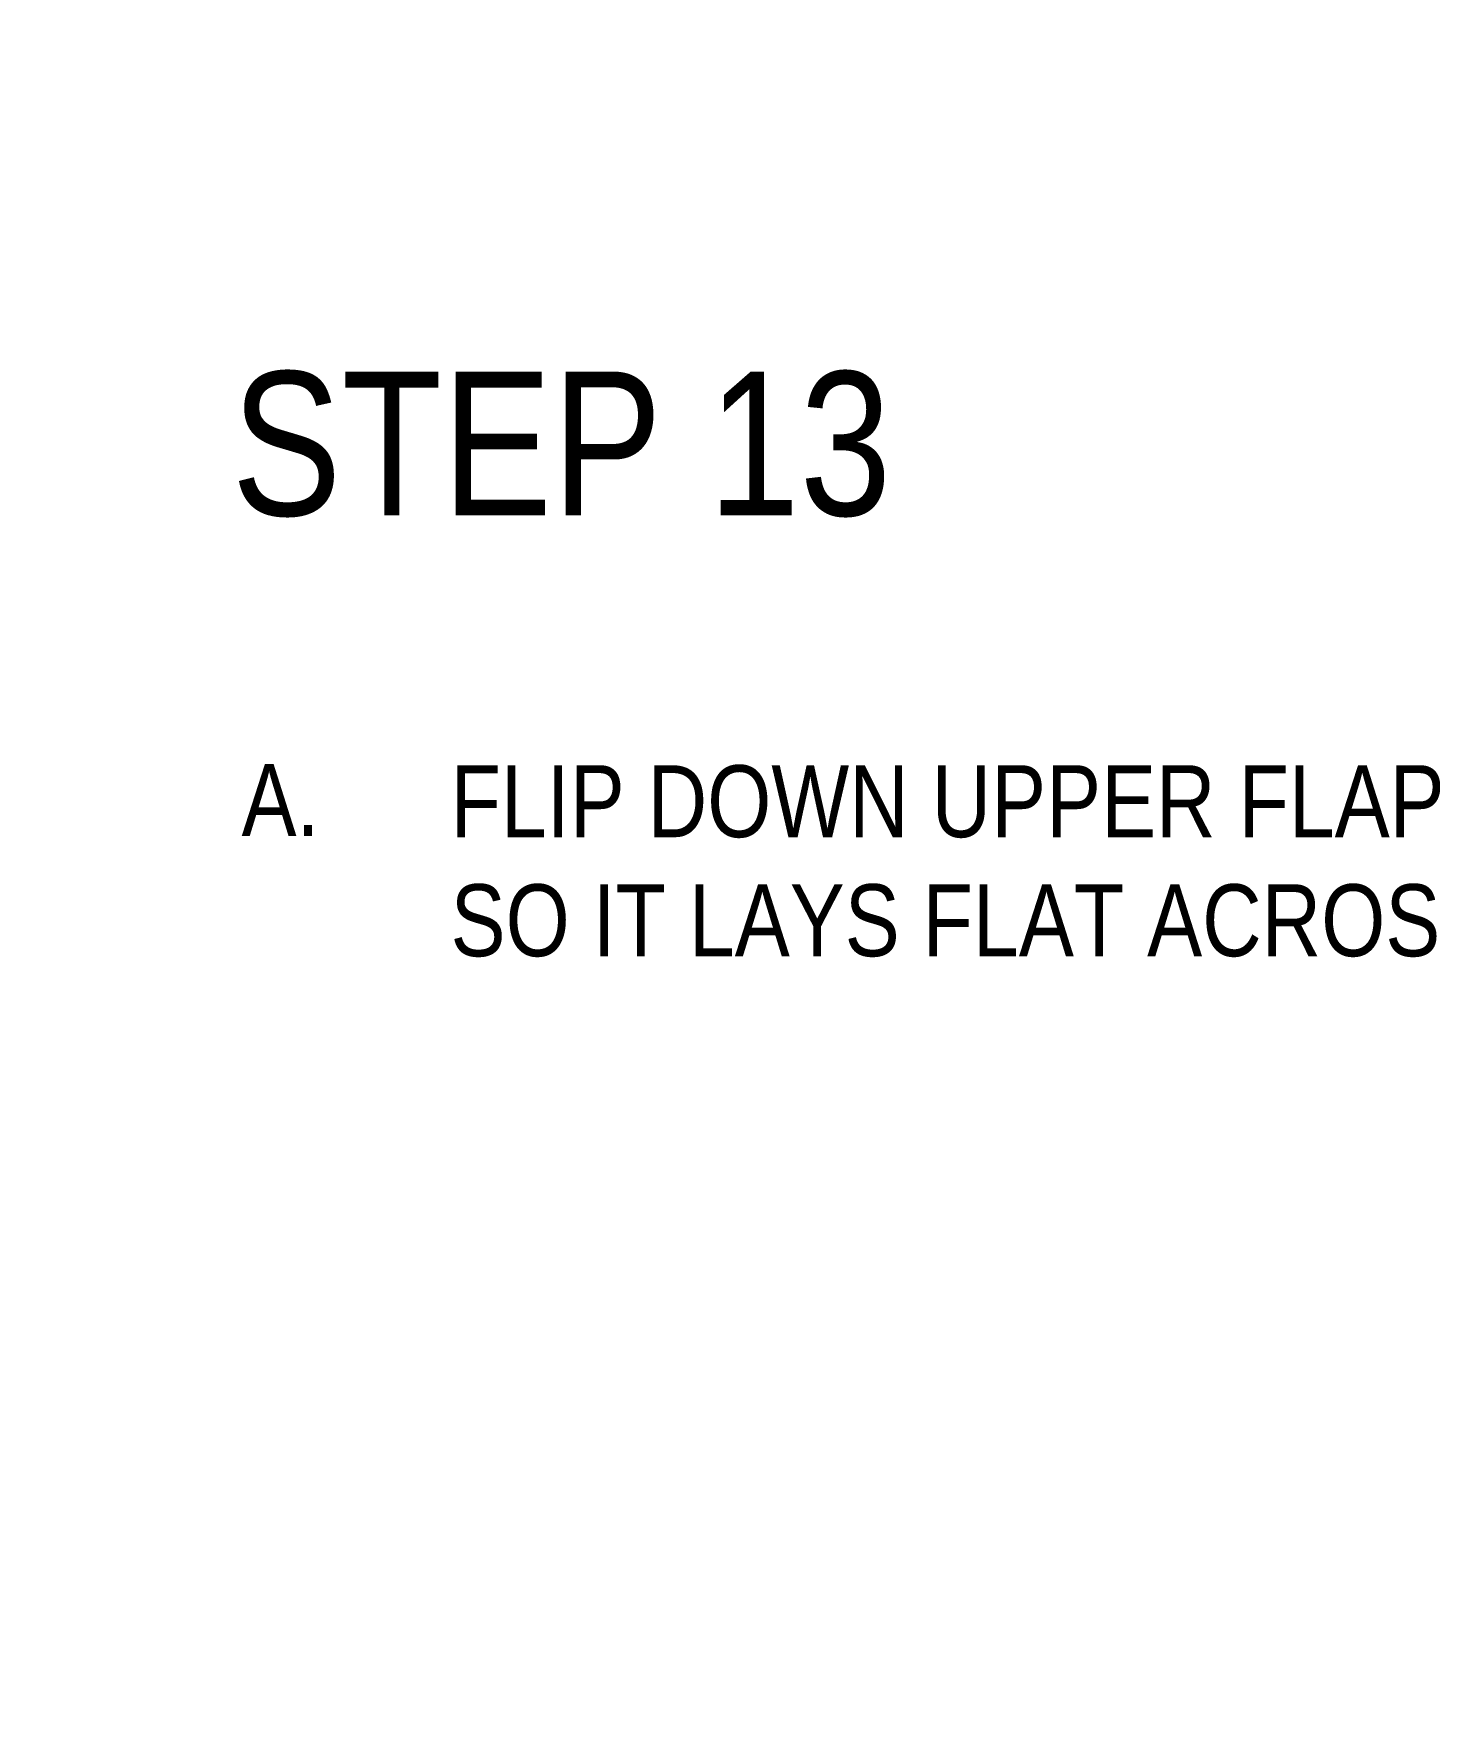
# Model space of a CAD drawing. Header units: inches. Extents: x -26 to 76, y -15 to 22.
# Drawn here: x 59.742 to 62.772, y 1.996 to 5.653 of the extents above; entities that cross this region are included whole.
import ezdxf

# ---------------------------------------------------------------- set-up
doc = ezdxf.new("R2010")
doc.units = ezdxf.units.IN
doc.header["$MEASUREMENT"] = 0
for name, color, linetype, lineweight in [('.ATI-TEXT_2', 7, 'Continuous', 0), ('G-ANNO-TTLB', 7, 'Continuous', 0), ('TYVEK', 7, 'Continuous', 0)]:
    doc.layers.add(name, color=color, linetype=linetype, lineweight=lineweight)

# ---------------------------------------------------------------- blocks, each defined once
blk = doc.blocks.new('Block_282')
at = {"layer": 'TYVEK', "color": 18, "lineweight": 25, "true_color": 0x000000}
for points in [[(62.237, 6.0641)], [(65.9651, 3.9029)]]:
    blk.add_lwpolyline(points, dxfattribs=at)
blk = doc.blocks.new('Block_414')
at = {"layer": '.ATI-TEXT_2', "char_height": 0.2, "attachment_point": 7}
for s, insert in [('\\C18;\\c0;\\FArial Narrow|b0|i0|c1;\\H0.109408;\\W1.000000;®', (63.7676, 4.0072)), ('\\C18;\\c0;\\FArial Narrow|b0|i0|c1;\\H0.156297;\\W1.000000;A.', (60.193, 3.9102)), ('\\C18;\\c0;\\FArial Narrow|b0|i0|c1;\\H0.156297;\\W1.000000;FLIP DOWN UPPER FLAP OF TYVEK', (60.6469, 3.9055)), ('\\C18;\\c0;\\FArial Narrow|b0|i0|c1;\\H0.156297;\\W1.000000;WRB', (63.8967, 3.9055)), ('\\C18;\\c0;\\FArial Narrow|b0|i0|c1;\\H0.156297;\\W1.000000;SO IT LAYS FLAT ACROSS THE HEAD FLASHING.', (60.6469, 3.6469))]:
    blk.add_mtext(s, dxfattribs=dict(at, insert=insert))

msp = doc.modelspace()

# ---------------------------------------------------------------- hatches: boundary and pattern name
at = {"layer": 'G-ANNO-TTLB', "true_color": 0xb9529f, "transparency": 33554687}
h = msp.add_hatch(color=233, dxfattribs=at)
edge = h.paths.add_edge_path()
edge.add_spline(control_points=[(71.2273, -15.1345), (71.2273, -15.1345), (30.5273, -15.1345), (30.5273, -15.1345), (30.5273, -15.1345), (30.5273, 19.0008), (30.5273, 19.0008), (30.5273, 19.0008), (71.2273, 19.0008), (71.2273, 19.0008), (71.2273, 19.0008), (71.2273, -15.1345), (71.2273, -15.1345)], knot_values=[0, 0, 0, 0, 1, 1, 1, 2, 2, 2, 3, 3, 3, 4, 4, 4, 4], degree=3, periodic=0)
edge = h.paths.add_edge_path()
edge.add_spline(control_points=[(30.6523, 18.8757), (30.6523, 18.8757), (30.6523, -15.0095), (30.6523, -15.0095), (30.6523, -15.0095), (71.1023, -15.0095), (71.1023, -15.0095), (71.1023, -15.0095), (71.1023, 18.8757), (71.1023, 18.8757), (71.1023, 18.8757), (30.6523, 18.8757), (30.6523, 18.8757)], knot_values=[0, 0, 0, 0, 1, 1, 1, 2, 2, 2, 3, 3, 3, 4, 4, 4, 4], degree=3, periodic=0)
edge.add_line((30.6523, 18.8757), (30.6523, 18.8757))

# ---------------------------------------------------------------- linework, layer by layer
at = {"layer": 'G-ANNO-TTLB'}
for points in [[(71.2273, -15.1345), (71.2273, -15.1345), (30.5273, -15.1345), (30.5273, -15.1345), (30.5273, -15.1345), (30.5273, 19.0008), (30.5273, 19.0008), (30.5273, 19.0008), (71.2273, 19.0008), (71.2273, 19.0008), (71.2273, 19.0008), (71.2273, -15.1345), (71.2273, -15.1345)], [(30.6523, 18.8757), (30.6523, 18.8757), (30.6523, -15.0095), (30.6523, -15.0095), (30.6523, -15.0095), (71.1023, -15.0095), (71.1023, -15.0095), (71.1023, -15.0095), (71.1023, 18.8757), (71.1023, 18.8757), (71.1023, 18.8757), (30.6523, 18.8757), (30.6523, 18.8757)]]:
    msp.add_open_spline(points, degree=3, knots=[0, 0, 0, 0, 1, 1, 1, 2, 2, 2, 3, 3, 3, 4, 4, 4, 4], dxfattribs=at)

# ---------------------------------------------------------------- block references
at = {"layer": '.ATI-TEXT_2'}
msp.add_blockref('Block_414', (0, 0), dxfattribs=at)
at = {"layer": 'TYVEK'}
msp.add_blockref('Block_282', (0, 0), dxfattribs=at)

# ---------------------------------------------------------------- texts
at = {"layer": '.ATI-TEXT_2', "insert": (60.1711, 4.6022), "char_height": 0.2, "attachment_point": 7}
msp.add_mtext('\\C18;\\c0;\\FArial Narrow|b0|i0|c1;\\H0.312594;\\W1.000000;STEP 13', dxfattribs=at)

doc.saveas('drawing.dxf')
